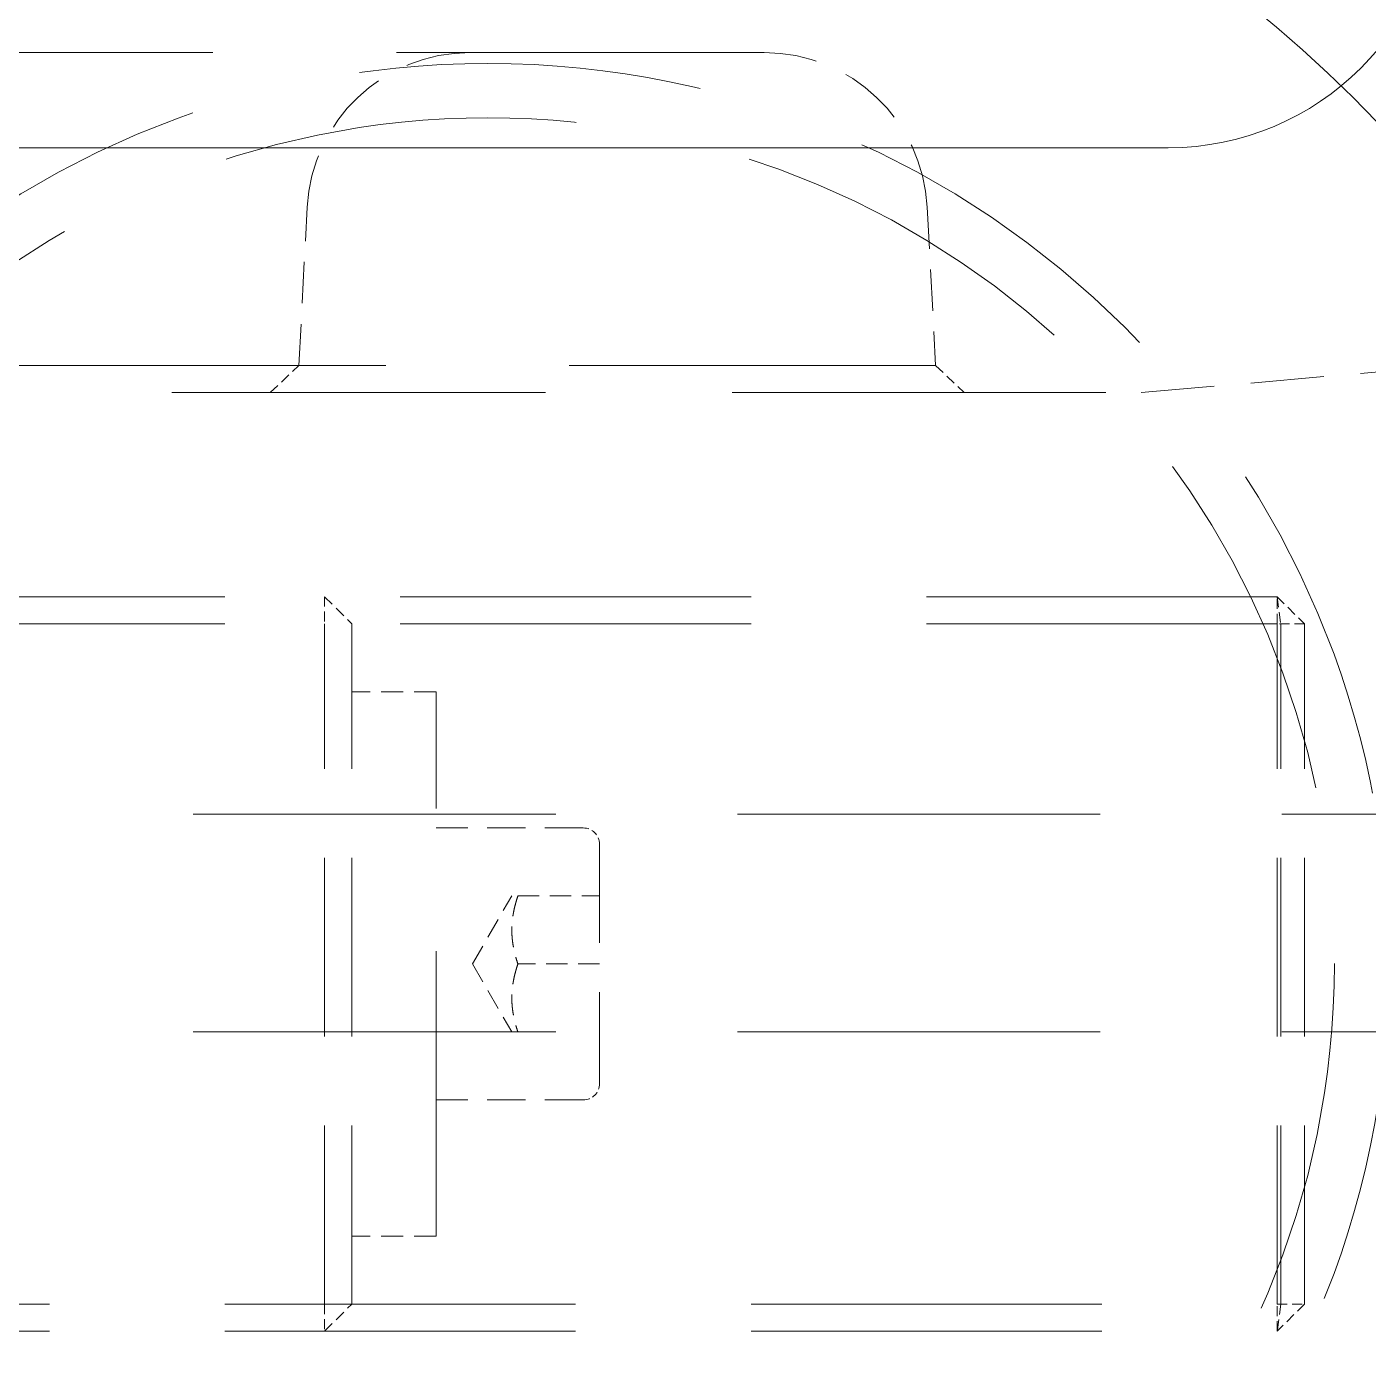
# Model space of a CAD drawing. Header units: millimetres. Extents: x 36 to 2484, y 36 to 1746.
# Drawn here: x 1469.72 to 1519.01, y 933.04 to 981.57 of the extents above; entities that cross this region are included whole.
import ezdxf

# ---------------------------------------------------------------- set-up
doc = ezdxf.new("R2010")
doc.units = ezdxf.units.MM
doc.header["$LTSCALE"] = 6
doc.linetypes.add('HIDDEN', pattern=[9.525, 6.35, -3.175])
doc.layers.add('가는파선_A3', color=7, linetype='HIDDEN', lineweight=13, true_color=0x008000)
doc.layers.add('굵은실선_A3', color=7, linetype='Continuous', lineweight=18)

msp = doc.modelspace()

# ---------------------------------------------------------------- linework, layer by layer
at = {"layer": '가는파선_A3', "ltscale": 0.354572}
msp.add_line((1496.819, 980.627), (1406.517, 980.627), dxfattribs=at)
at = {"layer": '가는파선_A3', "ltscale": 0.040017}
for p, q in [((1479.72, 969.126), (1480.025, 974.941)), ((1502.811, 974.941), (1503.116, 969.126))]:
    msp.add_line(p, q, dxfattribs=at)
at = {"layer": '가는파선_A3', "ltscale": 0.353516}
msp.add_line((1503.116, 969.126), (1400.22, 969.126), dxfattribs=at)
at = {"layer": '가는파선_A3', "ltscale": 0.009894}
for p, q in [((1478.668, 968.127), (1479.72, 969.126)), ((1503.116, 969.126), (1504.168, 968.127))]:
    msp.add_line(p, q, dxfattribs=at)
at = {"layer": '가는파선_A3', "ltscale": 0.070812}
msp.add_line((1510.668, 968.127), (1520.922, 969.025), dxfattribs=at)
at = {"layer": '가는파선_A3', "ltscale": 0.360365}
msp.add_line((1392.668, 968.127), (1510.668, 968.127), dxfattribs=at)
at = {"layer": '가는파선_A3', "ltscale": 0.338291}
for p, q in [((1515.668, 960.627), (1457.668, 960.627)), ((1515.668, 959.627), (1457.668, 959.627)), ((1457.668, 934.627), (1515.668, 934.627)), ((1457.668, 933.627), (1515.668, 933.627))]:
    msp.add_line(p, q, dxfattribs=at)
at = {"layer": '가는파선_A3', "ltscale": 0.009642}
for p, q in [((1480.668, 960.627), (1480.668, 959.627)), ((1515.668, 959.627), (1515.668, 960.627)), ((1515.668, 960.627), (1516.668, 959.627)), ((1516.668, 959.627), (1515.668, 959.627)), ((1480.668, 934.627), (1480.668, 933.627)), ((1516.668, 934.627), (1515.668, 933.627)), ((1515.668, 933.627), (1515.668, 934.627)), ((1515.668, 934.627), (1516.668, 934.627))]:
    msp.add_line(p, q, dxfattribs=at)
at = {"layer": '가는파선_A3', "ltscale": 0.010423}
for p, q in [((1480.668, 960.627), (1481.668, 959.627)), ((1480.668, 933.627), (1481.668, 934.627))]:
    msp.add_line(p, q, dxfattribs=at)
at = {"layer": '가는파선_A3', "ltscale": 0.010068}
for p, q in [((1515.668, 960.627), (1515.802, 959.627)), ((1515.802, 934.627), (1515.668, 933.627))]:
    msp.add_line(p, q, dxfattribs=at)
at = {"layer": '가는파선_A3', "ltscale": 0.172123}
for p, q in [((1480.668, 934.627), (1480.668, 959.627)), ((1481.668, 934.627), (1481.668, 959.627)), ((1515.668, 934.627), (1515.668, 959.627)), ((1515.802, 934.627), (1515.802, 959.627)), ((1516.668, 934.627), (1516.668, 959.627))]:
    msp.add_line(p, q, dxfattribs=at)
at = {"layer": '가는파선_A3', "ltscale": 0.021256}
for p, q in [((1484.768, 957.127), (1481.668, 957.127)), ((1484.768, 937.127), (1481.668, 937.127))]:
    msp.add_line(p, q, dxfattribs=at)
at = {"layer": '가는파선_A3', "ltscale": 0.274855}
msp.add_line((1484.768, 937.127), (1484.768, 957.127), dxfattribs=at)
at = {"layer": '가는파선_A3', "ltscale": 0.349956}
for p, q in [((1549.168, 952.627), (1369.168, 952.627)), ((1549.168, 944.627), (1369.168, 944.627))]:
    msp.add_line(p, q, dxfattribs=at)
at = {"layer": '가는파선_A3', "ltscale": 0.0371}
for p, q in [((1490.168, 952.127), (1484.768, 952.127)), ((1490.168, 942.127), (1484.768, 942.127))]:
    msp.add_line(p, q, dxfattribs=at)
at = {"layer": '가는파선_A3', "ltscale": 0.095125}
msp.add_line((1490.768, 951.527), (1490.768, 942.727), dxfattribs=at)
at = {"layer": '가는파선_A3', "ltscale": 0.019787}
for q in [(1487.545, 949.627), (1487.545, 944.627)]:
    msp.add_line((1486.101, 947.127), q, dxfattribs=at)
at = {"layer": '가는파선_A3', "ltscale": 0.020567}
for p, q in [((1487.768, 949.627), (1490.768, 949.627)), ((1490.768, 947.127), (1487.768, 947.127))]:
    msp.add_line(p, q, dxfattribs=at)
at = {"layer": '가는파선_A3', "ltscale": 0.340571}
msp.add_circle((1486.668, 947.127), 65.052, dxfattribs=at)
at = {"layer": '가는파선_A3', "ltscale": 0.340297}
msp.add_circle((1486.668, 947.127), 65, dxfattribs=at)
at = {"layer": '가는파선_A3', "ltscale": 0.338101}
msp.add_circle((1486.668, 947.127), 64.581, dxfattribs=at)
at = {"layer": '가는파선_A3', "ltscale": 0.335061}
msp.add_circle((1486.668, 947.127), 64, dxfattribs=at)
at = {"layer": '가는파선_A3', "ltscale": 0.349222}
msp.add_circle((1486.668, 947.127), 63.528, dxfattribs=at)
at = {"layer": '가는파선_A3', "ltscale": 0.333491}
msp.add_circle((1486.668, 947.127), 54.6, dxfattribs=at)
at = {"layer": '가는파선_A3', "ltscale": 0.330825}
msp.add_circle((1486.668, 947.127), 33.1, dxfattribs=at)
at = {"layer": '가는파선_A3', "ltscale": 0.34192}
msp.add_circle((1486.668, 947.127), 31.1, dxfattribs=at)
at = {"layer": '가는파선_A3', "ltscale": 0.353303}
msp.add_arc((1486.668, 947.127), 45, 38.5833, 141.4167, dxfattribs=at)
at = {"layer": '가는파선_A3', "ltscale": 0.062662}
for centre, start, end in [((1486.017, 974.627), 90, 177), ((1496.819, 974.627), 3, 90)]:
    msp.add_arc(centre, 6, start, end, dxfattribs=at)
at = {"layer": '가는파선_A3', "ltscale": 0.006393}
for centre, start, end in [((1490.168, 951.527), 0, 90), ((1490.168, 942.727), 270, 0)]:
    msp.add_arc(centre, 0.6, start, end, dxfattribs=at)
at = {"layer": '가는파선_A3', "ltscale": 0.020092}
for points in [[(1487.768, 949.627), (1487.351, 948.377), (1487.768, 947.127)], [(1487.768, 947.127), (1487.351, 945.877), (1487.768, 944.627)]]:
    msp.add_rational_spline(points, [1, 1.15470053838, 1], degree=2, dxfattribs=at)
at = {"layer": '굵은실선_A3'}
msp.add_line((1511.668, 977.127), (1406.668, 977.127), dxfattribs=at)
msp.add_arc((1511.668, 987.127), 10, 270, 0, dxfattribs=at)

doc.saveas('drawing.dxf')
